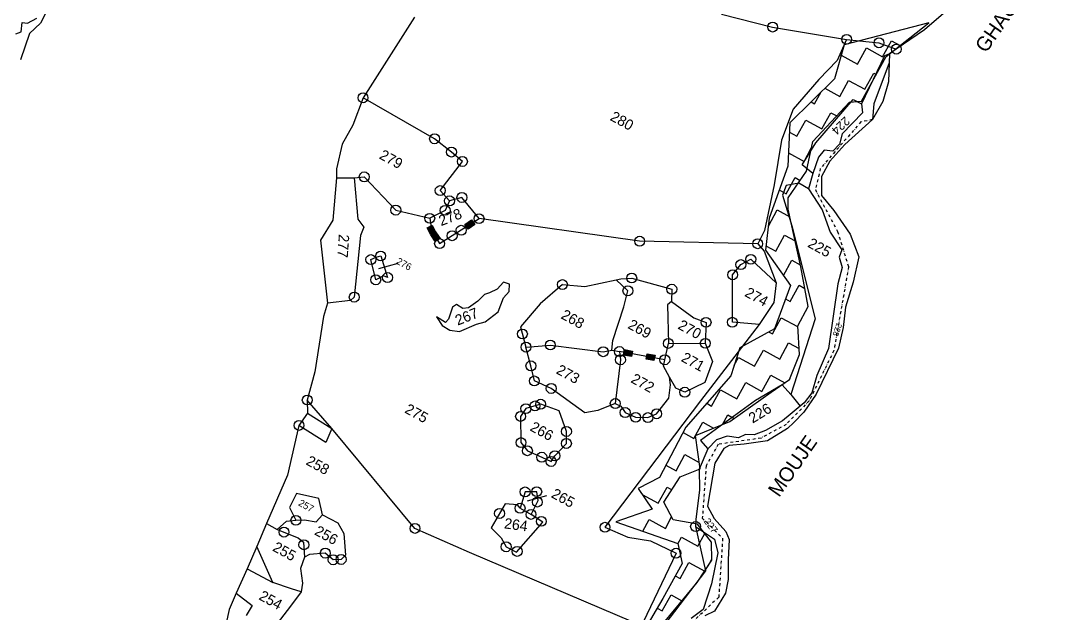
# Model space of a CAD drawing. Header units: metres. Extents: x 322052 to 327913, y 1839228 to 1844015.
# Drawn here: x 325348 to 327186, y 1840916 to 1841977 of the extents above; entities that cross this region are included whole.
import ezdxf

# ---------------------------------------------------------------- set-up
doc = ezdxf.new("R2010")
doc.units = ezdxf.units.M
doc.linetypes.add('DASHDOT', pattern=[1, 0.5, -0.25, 0, -0.25])
for name, color, linetype in [('POLY_HATCH', 12, 'Continuous'), ('POLY_PARCEL', 6, 'Continuous'), ('POLY_WATER', 4, 'Continuous'), ('TEXT_MAPOUT', 7, 'Continuous'), ('TEXT_PARCEL', 7, 'Continuous'), ('V_BOUND_LINE', 7, 'Continuous'), ('V_BOUND_STREAM_LINE', 7, 'DASHDOT')]:
    doc.layers.add(name, color=color, linetype=linetype)
doc.styles.add('TEXT_MAP', font='')
doc.styles.get('TEXT_MAP').set_extended_font_data('Kruti Dev 050')
doc.dimstyles.get("Standard").update_dxf_attribs({"dimtxt": 0.18, "dimasz": 0.18, "dimexe": 0.18, "dimexo": 0.0625, "dimgap": 0.09, "dimtad": 0, "dimtih": 1, "dimtoh": 1, "dimdec": 4, "dimzin": 0, "dimdsep": 46, "dimtxsty": 'Standard', "dimcen": 0.09, "dimadec": 0, "dimazin": 0, "dimtfac": 1, "dimtdec": 4, "dimtofl": 0, "dimtmove": 0, "dimatfit": 3, "dimfxl": 1, "dimtolj": 1, "dimtzin": 0, "dimarcsym": 0})

msp = doc.modelspace()

# ---------------------------------------------------------------- hatches: boundary and pattern name
for points in [[(326161.2, 1841612), (326155.4, 1841620.3), (326143.5, 1841611.9), (326149.3, 1841603.7)], [(326082.7, 1841593.3), (326091.6, 1841597.9), (326084.8, 1841610.8), (326075.9, 1841606.1)], [(326090.5, 1841581.5), (326099, 1841586.8), (326091.2, 1841599.1), (326082.7, 1841593.7)], [(326441.6, 1841375.6), (326443.4, 1841385.5), (326429.2, 1841388.1), (326427.3, 1841378.2)], [(326482, 1841368.2), (326483.8, 1841378), (326469.6, 1841380.7), (326467.8, 1841370.8)]]:
    msp.add_hatch(color=256).paths.add_polyline_path(points)

# ---------------------------------------------------------------- linework, layer by layer
for points in [[(326143.5, 1841611.9), (326155.4, 1841620.3), (326161.2, 1841612), (326149.3, 1841603.7)], [(326084.8, 1841610.8), (326091.6, 1841597.9), (326082.7, 1841593.3), (326075.9, 1841606.1)], [(326091.2, 1841599.1), (326099, 1841586.8), (326090.5, 1841581.5), (326082.7, 1841593.7)], [(326429.2, 1841388.1), (326443.4, 1841385.5), (326441.6, 1841375.6), (326427.3, 1841378.2)], [(326469.6, 1841380.7), (326483.8, 1841378), (326482, 1841368.2), (326467.8, 1841370.8)]]:
    msp.add_lwpolyline(points, close=True)
for centre in [(326694.4, 1841965.5), (326826.8, 1841943.5), (326884.7, 1841937.3), (326915.7, 1841926), (325961.2, 1841838.8), (326089.3, 1841765.4), (326119.5, 1841741.7), (326139.1, 1841724.8), (325963.4, 1841697.3), (326099.3, 1841672.7), (326116.1, 1841654.3), (326138.2, 1841660.4), (326019.9, 1841637.7), (326108.2, 1841637.3), (326080.6, 1841623.1), (326168.9, 1841622.5), (326120.7, 1841591.9), (326136.9, 1841601.7), (326098.3, 1841577.8), (326456.3, 1841582.1), (326667.6, 1841577.5), (325992.8, 1841555.6), (325975.2, 1841549.2), (326637.5, 1841540.2), (326655.3, 1841549.7), (326005.1, 1841517), (326442.2, 1841516.2), (326622.8, 1841521.9), (325984, 1841513), (326318.1, 1841504.4), (325945.5, 1841481.9), (326435.3, 1841493.3), (326513.9, 1841496.2), (326575.2, 1841436.8), (326622.3, 1841437), (326246.5, 1841416), (326252.9, 1841392.4), (326296.5, 1841396.2), (326507.7, 1841399.1), (326573.8, 1841399.3), (326391.1, 1841384.2), (326420.1, 1841384.6), (326422, 1841369.8), (326501.3, 1841369.7), (326261.7, 1841358.9), (326267.9, 1841331.9), (326298, 1841318.4), (325861.4, 1841297.7), (326537.1, 1841311.7), (326252.7, 1841282.3), (326268.9, 1841287.2), (326279.2, 1841290.3), (326412.7, 1841291.4), (326243.2, 1841268.4), (326430.4, 1841275.3), (326449.1, 1841266.8), (326471.1, 1841266.3), (326486.7, 1841273.1), (325846.6, 1841252.3), (326325.3, 1841241.4), (326243.9, 1841221.5), (326255.4, 1841206.9), (326325.2, 1841219.9), (326281.2, 1841195.4), (326297.8, 1841187.7), (326304.6, 1841197.9), (326251.4, 1841133.2), (326272.1, 1841133.6), (326273.2, 1841115), (326205.5, 1841094.6), (326242.3, 1841104.1), (326261.9, 1841092.9), (325841.1, 1841082.4), (326280.4, 1841080.5), (325819.7, 1841061.2), (326054.2, 1841067.9), (326394.3, 1841069.9), (326556.5, 1841071.2), (325855.3, 1841038.6), (325893.6, 1841023.6), (326217.3, 1841034.9), (326237.1, 1841026.7), (326521.4, 1841023.5), (325907.8, 1841011.7), (325922, 1841012.3)]:
    msp.add_circle(centre, 8.87)
at = {"layer": 'POLY_HATCH'}
for p, q in [((326973.7, 1841973.1), (326822.4, 1841933.6)), ((326897.6, 1841912.9), (326973.7, 1841973.1)), ((326822.4, 1841933.6), (326804.9, 1841872.9)), ((326853.5, 1841832.7), (326897.6, 1841912.9)), ((326804.9, 1841872.9), (326725.2, 1841794)), ((326766, 1841760.4), (326832, 1841830.9)), ((326832, 1841830.9), (326853.5, 1841832.7)), ((326725.2, 1841794), (326721.3, 1841716.7)), ((326755, 1841707.4), (326766, 1841760.4)), ((326721.3, 1841716.7), (326688.2, 1841623.6)), ((326722, 1841659.7), (326755, 1841707.4)), ((326722.1, 1841639.2), (326722, 1841659.7)), ((326744.7, 1841535.9), (326722.1, 1841639.2)), ((326688.2, 1841623.6), (326681.5, 1841565.9)), ((326681.5, 1841565.9), (326726.3, 1841502.7)), ((326758, 1841465), (326744.7, 1841535.9)), ((326726.3, 1841502.7), (326697.4, 1841425.4)), ((326739.3, 1841430.8), (326758, 1841465)), ((326697.4, 1841425.4), (326635.5, 1841391.3)), ((326742.6, 1841379), (326739.3, 1841430.8)), ((326635.5, 1841391.3), (326619.3, 1841341.2)), ((326724.8, 1841334.2), (326742.6, 1841379)), ((326619.3, 1841341.2), (326539, 1841249)), ((326691.8, 1841311.5), (326724.8, 1841334.2)), ((326617.6, 1841259.2), (326691.8, 1841311.5)), ((326539, 1841249), (326491.8, 1841159.1)), ((326556, 1841234), (326617.6, 1841259.2)), ((326564.4, 1841174.8), (326556, 1841234)), ((326491.8, 1841159.1), (326453.6, 1841139.3)), ((326499.7, 1841115), (326529.1, 1841160.2)), ((326529.1, 1841160.2), (326564.4, 1841174.8)), ((326453.6, 1841139.3), (326478.9, 1841102.6)), ((326478.9, 1841102.6), (326413.9, 1841079.4)), ((326516.3, 1841083.2), (326499.7, 1841115)), ((326559.6, 1841075.3), (326516.3, 1841083.2)), ((326413.9, 1841079.4), (326524.7, 1841041.1)), ((326585.1, 1841043.1), (326559.6, 1841075.3)), ((326524.7, 1841041.1), (326532.2, 1841005.2)), ((326585.6, 1841011), (326585.1, 1841043.1)), ((326559.1, 1840971), (326585.6, 1841011)), ((326532.2, 1841005.2), (326497.6, 1840942.4)), ((326457.5, 1840848.5), (326559.1, 1840971)), ((326497.6, 1840942.4), (326463.7, 1840884.7))]:
    msp.add_line(p, q, dxfattribs=at)
at = {"layer": 'POLY_HATCH', "linetype": 'Continuous'}
for p, q in [((326891.2, 1841912.1), (326907.2, 1841941.1)), ((326907.2, 1841941.1), (326922.6, 1841932.7)), ((326816.8, 1841914.2), (326817.3, 1841915)), ((326817.3, 1841915), (326846.3, 1841899.1)), ((326846.3, 1841899.1), (326862.2, 1841928.1)), ((326862.2, 1841928.1), (326891.2, 1841912.1)), ((326859.3, 1841854.1), (326875.3, 1841883.1)), ((326875.3, 1841883.1), (326879.8, 1841880.6)), ((326787.6, 1841855.8), (326814.4, 1841841.1)), ((326814.4, 1841841.1), (326830.3, 1841870.1)), ((326830.3, 1841870.1), (326859.3, 1841854.1)), ((326769.4, 1841828), (326781.2, 1841849.4)), ((326763.1, 1841831.5), (326769.4, 1841828)), ((326782.5, 1841783.1), (326798.4, 1841812.1)), ((326798.4, 1841812.1), (326809, 1841806.3)), ((326737.5, 1841770), (326753.5, 1841799)), ((326753.5, 1841799), (326782.5, 1841783.1)), ((326724.3, 1841777.2), (326737.5, 1841770)), ((326750.5, 1841725), (326763.6, 1841748.7)), ((326722.5, 1841740.5), (326750.5, 1841725)), ((326718.6, 1841667), (326734.6, 1841696)), ((326734.6, 1841696), (326743.7, 1841691)), ((326706.1, 1841673.9), (326718.6, 1841667)), ((326686.7, 1841609), (326702.7, 1841638)), ((326702.7, 1841638), (326725, 1841625.7)), ((326686.5, 1841609.1), (326686.7, 1841609)), ((326699.8, 1841564), (326715.7, 1841593.1)), ((326715.7, 1841593.1), (326734.5, 1841582.8)), ((326682.4, 1841573.6), (326699.8, 1841564)), ((326713.6, 1841520.5), (326728.8, 1841548.1)), ((326728.8, 1841548.1), (326743.9, 1841539.8)), ((326725.9, 1841474.1), (326741.8, 1841503.1)), ((326741.8, 1841503.1), (326751.9, 1841497.6)), ((326717.3, 1841478.8), (326725.9, 1841474.1)), ((326694, 1841416.1), (326709.9, 1841445.1)), ((326709.9, 1841445.1), (326738.9, 1841429.2)), ((326687.2, 1841419.8), (326694, 1841416.1)), ((326738.9, 1841429.2), (326739.3, 1841429.9)), ((326707, 1841371.1), (326723, 1841400.2)), ((326723, 1841400.2), (326741.9, 1841389.7)), ((326662.1, 1841358.1), (326678, 1841387.1)), ((326678, 1841387.1), (326707, 1841371.1)), ((326625.4, 1841360), (326633.1, 1841374)), ((326633.1, 1841374), (326662.1, 1841358.1)), ((326675.1, 1841313.1), (326691.1, 1841342.1)), ((326691.1, 1841342.1), (326716.2, 1841328.3)), ((326630.2, 1841300.1), (326646.1, 1841329.1)), ((326646.1, 1841329.1), (326675.1, 1841313.1)), ((326724.3, 1841333.9), (326725.6, 1841336.2)), ((326585.2, 1841287), (326601.1, 1841316)), ((326601.1, 1841316), (326630.2, 1841300.1)), ((326576.3, 1841291.9), (326585.2, 1841287)), ((326604.8, 1841253.9), (326614.2, 1841271.1)), ((326614.2, 1841271.1), (326625.6, 1841264.8)), ((326553.3, 1841229), (326569.2, 1841258)), ((326569.2, 1841258), (326588.7, 1841247.3)), ((326534.1, 1841239.6), (326553.3, 1841229)), ((326521.4, 1841171), (326537.3, 1841200)), ((326537.3, 1841200), (326562.8, 1841186)), ((326503.3, 1841180.9), (326521.4, 1841171)), ((326489.5, 1841113), (326505.4, 1841142)), ((326505.4, 1841142), (326514.1, 1841137.2)), ((326461, 1841128.6), (326489.5, 1841113)), ((326461.9, 1841062.8), (326473.5, 1841084)), ((326473.5, 1841084), (326502.5, 1841068)), ((326502.5, 1841068), (326513.6, 1841088.3)), ((326524.9, 1841040), (326531.5, 1841052.1)), ((326531.5, 1841052.1), (326560.5, 1841036.1)), ((326560.5, 1841036.1), (326572.9, 1841058.5)), ((326578.9, 1841000.8), (326585.6, 1841013)), ((326528.6, 1840978.1), (326544.6, 1841007.1)), ((326544.6, 1841007.1), (326572.8, 1840991.6)), ((326519.9, 1840982.9), (326528.6, 1840978.1)), ((326496.7, 1840920.1), (326512.7, 1840949.1)), ((326512.7, 1840949.1), (326532.1, 1840938.4)), ((326487.5, 1840925.1), (326496.7, 1840920.1))]:
    msp.add_line(p, q, dxfattribs=at)
at = {"layer": 'POLY_PARCEL'}
for p, q in [((326602.7, 1841988.8), (326694.4, 1841965.5)), ((325349.3, 1841956.8), (325351.4, 1841973.9)), ((325351.4, 1841973.9), (325360.6, 1841972.2)), ((325360.6, 1841972.2), (325377.1, 1841981.3)), ((326694.4, 1841965.5), (326826.8, 1841943.5)), ((325339.5, 1841953.2), (325349.3, 1841956.8)), ((326826.8, 1841943.5), (326809.8, 1841905.5)), ((326826.8, 1841943.5), (326884.7, 1841937.3)), ((326884.7, 1841937.3), (326915.7, 1841926)), ((326809.8, 1841905.5), (326777, 1841871.5)), ((326777, 1841871.5), (326731.1, 1841818.6)), ((326089.3, 1841765.4), (325961.2, 1841838.8)), ((326731.1, 1841818.6), (326710.2, 1841763.1)), ((326771.9, 1841758.2), (326838.2, 1841835.6)), ((326838.2, 1841835.6), (326853.3, 1841827.9)), ((326119.5, 1841741.7), (326089.3, 1841765.4)), ((326710.2, 1841763.1), (326697.2, 1841683)), ((326747.4, 1841718.9), (326771.9, 1841758.2)), ((326139.1, 1841724.8), (326119.5, 1841741.7)), ((326099.3, 1841672.7), (326139.1, 1841724.8)), ((326766.3, 1841703.3), (326747.4, 1841718.9)), ((325913.6, 1841695.7), (325945.3, 1841695.7)), ((325945.3, 1841695.7), (325963.4, 1841697.3)), ((325945.3, 1841695.7), (325952.1, 1841621.4)), ((325963.4, 1841697.3), (326019.9, 1841637.7)), ((326116.1, 1841654.3), (326099.3, 1841672.7)), ((326697.2, 1841683), (326680, 1841601.1)), ((326718.4, 1841681.7), (326712, 1841664.5)), ((326741.3, 1841685.9), (326718.4, 1841681.7)), ((326758.8, 1841675.6), (326741.3, 1841685.9)), ((326116.1, 1841654.3), (326108.2, 1841637.3)), ((326138.2, 1841660.4), (326116.1, 1841654.3)), ((326168.9, 1841622.5), (326138.2, 1841660.4)), ((326712, 1841664.5), (326728.6, 1841609.5)), ((326019.9, 1841637.7), (326080.6, 1841623.1)), ((326108.2, 1841637.3), (326080.6, 1841623.1)), ((325952.1, 1841621.4), (325962.6, 1841607.4)), ((326080.6, 1841623.1), (326083.8, 1841602)), ((326098.3, 1841577.8), (326168.9, 1841622.5)), ((326456.3, 1841582.1), (326168.9, 1841622.5)), ((325962.6, 1841607.4), (325956.8, 1841592.4)), ((326083.8, 1841602), (326098.3, 1841577.8)), ((326680, 1841601.1), (326667.6, 1841577.5)), ((326728.6, 1841609.5), (326770.7, 1841442.8)), ((325956.8, 1841592.4), (325945.5, 1841481.9)), ((326667.6, 1841577.5), (326456.3, 1841582.1)), ((326667.6, 1841577.5), (326679, 1841564.1)), ((326679, 1841564.1), (326700.8, 1841507.3)), ((325975.2, 1841549.2), (325984.7, 1841553.7)), ((325984, 1841513), (325975.2, 1841549.2)), ((325984.7, 1841553.7), (325992.8, 1841555.6)), ((325992.8, 1841555.6), (326005.1, 1841517)), ((326637.5, 1841540.2), (326655.3, 1841549.7)), ((326655.3, 1841549.7), (326700.8, 1841507.3)), ((326622.8, 1841521.9), (326637.5, 1841540.2)), ((325997.6, 1841520.3), (325984, 1841513)), ((326005.1, 1841517), (325997.6, 1841520.3)), ((326212.8, 1841508.7), (326201.6, 1841496.3)), ((326223.5, 1841505.4), (326212.8, 1841508.7)), ((326358.2, 1841500.8), (326414.3, 1841513)), ((326414.3, 1841513), (326422.4, 1841514.8)), ((326435.3, 1841493.3), (326414.3, 1841513)), ((326422.4, 1841514.8), (326442.2, 1841516.2)), ((326442.2, 1841516.2), (326513.9, 1841496.2)), ((326622.3, 1841437), (326622.8, 1841521.9)), ((326700.8, 1841507.3), (326696.5, 1841472.2)), ((326187.5, 1841489.6), (326178.4, 1841486.6)), ((326201.6, 1841496.3), (326187.5, 1841489.6)), ((326212.9, 1841480.7), (326222.7, 1841491.9)), ((326222.7, 1841491.9), (326223.5, 1841505.4)), ((326318.1, 1841504.4), (326278.1, 1841469.9)), ((326318.1, 1841504.4), (326358.2, 1841500.8)), ((326428.1, 1841464.4), (326435.3, 1841493.3)), ((326513.9, 1841496.2), (326513.4, 1841473.9)), ((325938.7, 1841475.8), (325897.4, 1841470.9)), ((325945.5, 1841481.9), (325938.7, 1841475.8)), ((326166.9, 1841474.6), (326149.7, 1841462.9)), ((326178.4, 1841486.6), (326166.9, 1841474.6)), ((326203.1, 1841455.6), (326212.9, 1841480.7)), ((326278.1, 1841469.9), (326243, 1841428.6)), ((326513.4, 1841473.9), (326506.3, 1841468.1)), ((326513.4, 1841473.9), (326553.4, 1841444.8)), ((326696.5, 1841472.2), (326670.3, 1841432.9)), ((326121.1, 1841463.8), (326114.1, 1841442.2)), ((326128.6, 1841468.6), (326121.1, 1841463.8)), ((326139.6, 1841461.3), (326128.6, 1841468.6)), ((326149.7, 1841462.9), (326139.6, 1841461.3)), ((326179.8, 1841437.5), (326203.1, 1841455.6)), ((326408.6, 1841404.5), (326428.1, 1841464.4)), ((326506.3, 1841468.1), (326507.7, 1841399.1)), ((326092.7, 1841446.8), (326102.7, 1841431.1)), ((326108.7, 1841436.7), (326092.7, 1841446.8)), ((326114.1, 1841442.2), (326108.7, 1841436.7)), ((326133.6, 1841420.5), (326164.3, 1841433.7)), ((326164.3, 1841433.7), (326179.8, 1841437.5)), ((326553.4, 1841444.8), (326575.2, 1841436.8)), ((326670.3, 1841432.9), (326565.1, 1841296.3)), ((326575.2, 1841436.8), (326573.8, 1841399.3)), ((326670.3, 1841432.9), (326622.3, 1841437)), ((326770.7, 1841442.8), (326727, 1841307.8)), ((326102.7, 1841431.1), (326116.3, 1841422.8)), ((326116.3, 1841422.8), (326133.6, 1841420.5)), ((326243, 1841428.6), (326252.9, 1841392.4)), ((326252.9, 1841392.4), (326296.5, 1841396.2)), ((326296.5, 1841396.2), (326391.1, 1841384.2)), ((326406.7, 1841387), (326408.6, 1841404.5)), ((326501.3, 1841369.7), (326507.7, 1841399.1)), ((326507.7, 1841399.1), (326573.8, 1841399.3)), ((326573.8, 1841399.3), (326587, 1841366.7)), ((326261.7, 1841358.9), (326252.9, 1841392.4)), ((326391.1, 1841384.2), (326406.7, 1841387)), ((326406.7, 1841387), (326420.1, 1841384.6)), ((326501.3, 1841369.7), (326420.1, 1841384.6)), ((326420.1, 1841384.6), (326422, 1841369.8)), ((326267.9, 1841331.9), (326261.7, 1841358.9)), ((326422, 1841369.8), (326412.7, 1841291.4)), ((326498.9, 1841358.2), (326501.3, 1841369.7)), ((326587, 1841366.7), (326573.1, 1841329.2)), ((326509.9, 1841338.9), (326498.9, 1841358.2)), ((326298, 1841318.4), (326267.9, 1841331.9)), ((326508.7, 1841301.2), (326511.3, 1841325)), ((326521.2, 1841319.1), (326509.9, 1841338.9)), ((326511.3, 1841325), (326509.9, 1841338.9)), ((326573.1, 1841329.2), (326537.1, 1841311.7)), ((326711.6, 1841325.2), (326663.9, 1841296.7)), ((326727, 1841307.8), (326711.6, 1841325.2)), ((326358.3, 1841275), (326298, 1841318.4)), ((326537.1, 1841311.7), (326521.2, 1841319.1)), ((326727, 1841307.8), (326743.7, 1841286.9)), ((325905.1, 1841247), (325861.4, 1841297.7)), ((326279.2, 1841290.3), (326252.7, 1841282.3)), ((326312.2, 1841278.3), (326279.2, 1841290.3)), ((326412.7, 1841291.4), (326381.4, 1841278.8)), ((326565.1, 1841296.3), (326394.3, 1841069.9)), ((326412.7, 1841291.4), (326422.5, 1841286.8)), ((326422.5, 1841286.8), (326430.4, 1841275.3)), ((326486.7, 1841273.1), (326508.7, 1841301.2)), ((326663.9, 1841296.7), (326565, 1841225.1)), ((325861.9, 1841274), (325905.1, 1841247)), ((326252.7, 1841282.3), (326243.2, 1841268.4)), ((326243.2, 1841268.4), (326243.9, 1841221.5)), ((326325.3, 1841241.4), (326312.2, 1841278.3)), ((326381.4, 1841278.8), (326358.3, 1841275)), ((326430.4, 1841275.3), (326449.1, 1841266.8)), ((326449.1, 1841266.8), (326471.1, 1841266.3)), ((326471.1, 1841266.3), (326486.7, 1841273.1)), ((325894.5, 1841221.6), (325846.6, 1841252.3)), ((325905.1, 1841247), (325894.5, 1841221.6)), ((326054.2, 1841067.9), (325905.1, 1841247)), ((326325.2, 1841219.9), (326325.3, 1841241.4)), ((326243.9, 1841221.5), (326255.4, 1841206.9)), ((326304.6, 1841197.9), (326325.2, 1841219.9)), ((326565, 1841225.1), (326578.6, 1841210.2)), ((326255.4, 1841206.9), (326281.2, 1841195.4)), ((326281.2, 1841195.4), (326297.8, 1841187.7)), ((326297.8, 1841187.7), (326304.6, 1841197.9)), ((325842, 1841130.2), (325829.8, 1841105.1)), ((325881.9, 1841121.5), (325842, 1841130.2)), ((325888.9, 1841092.1), (325881.9, 1841121.5)), ((326251.4, 1841133.2), (326242.3, 1841104.1)), ((326272.1, 1841133.6), (326251.4, 1841133.2)), ((326274.4, 1841117.8), (326272.1, 1841133.6)), ((325829.8, 1841105.1), (325841.1, 1841082.4)), ((326215.6, 1841111.7), (326190.4, 1841068.9)), ((326237.4, 1841110.2), (326215.6, 1841111.7)), ((326242.3, 1841104.1), (326237.4, 1841110.2)), ((326242.3, 1841104.1), (326261.9, 1841092.9)), ((326261.9, 1841092.9), (326274.4, 1841117.8)), ((325841.1, 1841082.4), (325856.3, 1841083.3)), ((325856.3, 1841083.3), (325877.5, 1841079.8)), ((325877.5, 1841079.8), (325888.9, 1841092.1)), ((325888.9, 1841092.1), (325916.1, 1841078.1)), ((326283.1, 1841079), (326261.9, 1841092.9)), ((325788.7, 1841076.7), (325807.7, 1841065.9)), ((325807.7, 1841065.9), (325824, 1841080.6)), ((325807.7, 1841065.9), (325845.3, 1841051.1)), ((325824, 1841080.6), (325841.1, 1841082.4)), ((325916.1, 1841078.1), (325927, 1841058.8)), ((326151.8, 1841024.6), (326054.2, 1841067.9)), ((326190.4, 1841068.9), (326208.4, 1841051.2)), ((326235.7, 1841025.1), (326283.1, 1841079)), ((326394.3, 1841069.9), (326435.4, 1841052.1)), ((326556.5, 1841071.2), (326574.1, 1840992)), ((325845.3, 1841051.1), (325854.4, 1841043.2)), ((325927, 1841058.8), (325930, 1841020.2)), ((326208.4, 1841051.2), (326217.3, 1841034.9)), ((326435.4, 1841052.1), (326475.8, 1841045.4)), ((325799.6, 1840970.8), (325771, 1841035.5)), ((325854.4, 1841043.2), (325856.5, 1841016.1)), ((326217.3, 1841034.9), (326235.7, 1841025.1)), ((326475.8, 1841045.4), (326521.4, 1841023.5)), ((325856.5, 1841016.1), (325849.4, 1840996.2)), ((325865.2, 1841021.1), (325856.5, 1841016.1)), ((325893.6, 1841023.6), (325865.2, 1841021.1)), ((325907.8, 1841011.7), (325893.6, 1841023.6)), ((325922, 1841012.3), (325907.8, 1841011.7)), ((325930, 1841020.2), (325922, 1841012.3)), ((326444.5, 1840899.8), (326151.8, 1841024.6)), ((326521.4, 1841023.5), (326462.5, 1840899.8)), ((325753.6, 1840995.7), (325799.6, 1840970.8)), ((325849.4, 1840996.2), (325853.1, 1840970.1)), ((326574.1, 1840992), (326491.6, 1840884.1)), ((325833, 1840959.6), (325799.6, 1840970.8)), ((325850.7, 1840954.5), (325831.7, 1840928.5)), ((325850.7, 1840954.5), (325833, 1840959.6)), ((325853.1, 1840970.1), (325850.7, 1840954.5)), ((325733.9, 1840951.7), (325762.8, 1840929.8)), ((325762.8, 1840929.8), (325752.2, 1840911.7)), ((325831.7, 1840928.5), (325807.6, 1840897.6))]:
    msp.add_line(p, q, dxfattribs=at)
at = {"layer": 'POLY_WATER'}
for p, q in [((326894.6, 1841913.9), (326853.3, 1841827.9)), ((326903.6, 1841917.7), (326894.6, 1841913.9)), ((326902.9, 1841901.3), (326875.3, 1841827.9)), ((326853.3, 1841827.9), (326855.3, 1841811.9)), ((326875.3, 1841827.9), (326873.3, 1841799.7)), ((326855.3, 1841811.9), (326819, 1841774.1)), ((326873.3, 1841799.7), (326823.4, 1841755.3)), ((326819, 1841774.1), (326814.3, 1841756.1)), ((326786.3, 1841745.2), (326776.7, 1841732.4)), ((326802.1, 1841743.4), (326786.3, 1841745.2)), ((326823.4, 1841755.3), (326796.9, 1841725.1)), ((326814.3, 1841756.1), (326802.1, 1841743.4)), ((326776.7, 1841732.4), (326766.3, 1841703.3)), ((326796.9, 1841725.1), (326781.8, 1841697.7)), ((326766.3, 1841703.3), (326758.8, 1841675.6)), ((326781.8, 1841697.7), (326781.8, 1841664.1)), ((326758.8, 1841675.6), (326783.2, 1841638.4)), ((326781.8, 1841664.1), (326803.7, 1841637.3)), ((326783.2, 1841638.4), (326797.6, 1841598.2)), ((326803.7, 1841637.3), (326832.9, 1841594.5)), ((326797.6, 1841598.2), (326818.2, 1841566.6)), ((326832.9, 1841594.5), (326848.9, 1841554)), ((326818.2, 1841566.6), (326813.6, 1841553.7)), ((326813.6, 1841553.7), (326818.8, 1841534.9)), ((326848.9, 1841554), (326838.2, 1841508.8)), ((326818.8, 1841534.9), (326811.3, 1841505.5)), ((326838.2, 1841508.8), (326824.5, 1841464)), ((326811.3, 1841505.5), (326794.2, 1841390)), ((326824.5, 1841464), (326820.3, 1841427.6)), ((326820.3, 1841427.6), (326812.4, 1841390.5)), ((326812.4, 1841390.5), (326772.1, 1841308.1)), ((326794.2, 1841390), (326773.3, 1841341.6)), ((326773.3, 1841341.6), (326764.3, 1841310.4)), ((326772.1, 1841308.1), (326749.9, 1841276.2)), ((326764.3, 1841310.4), (326750.6, 1841292.6)), ((326743.7, 1841286.9), (326726, 1841272.1)), ((326750.6, 1841292.6), (326743.7, 1841286.9)), ((326726, 1841272.1), (326712.3, 1841260.6)), ((326749.9, 1841276.2), (326732.2, 1841257.2)), ((326712.3, 1841260.6), (326681.6, 1841243.1)), ((326732.2, 1841257.2), (326720.9, 1841246.9)), ((326612.8, 1841233.2), (326593.9, 1841226.3)), ((326633.1, 1841230.2), (326612.8, 1841233.2)), ((326645.5, 1841236.3), (326633.1, 1841230.2)), ((326661, 1841235.5), (326645.5, 1841236.3)), ((326681.6, 1841243.1), (326661, 1841235.5)), ((326720.9, 1841246.9), (326685.4, 1841224.9)), ((326593.9, 1841226.3), (326578.6, 1841210.2)), ((326616.8, 1841216.5), (326606.9, 1841211.1)), ((326643.3, 1841218.5), (326616.8, 1841216.5)), ((326685.4, 1841224.9), (326643.3, 1841218.5)), ((326578.6, 1841210.2), (326562.7, 1841174.2)), ((326606.9, 1841211.1), (326590.7, 1841184.7)), ((326590.7, 1841184.7), (326577.9, 1841107.4)), ((326562.7, 1841174.2), (326563.4, 1841137.2)), ((326563.4, 1841137.2), (326556.8, 1841083.6)), ((326577.9, 1841107.4), (326589.5, 1841085.9)), ((326556.8, 1841083.6), (326556.5, 1841071.2)), ((326589.5, 1841085.9), (326610.3, 1841062.5)), ((326556.5, 1841071.2), (326590.1, 1841048.5)), ((326590.1, 1841048.5), (326596.5, 1841024.2)), ((326610.3, 1841062.5), (326616.7, 1841047.8)), ((326616.7, 1841047.8), (326614.8, 1841011.9)), ((326596.5, 1841024.2), (326585.2, 1840968.5)), ((326614.8, 1841011.9), (326614.8, 1840976.6)), ((326614.8, 1840976.6), (326610.2, 1840952.1)), ((326585.2, 1840968.5), (326569.9, 1840922.6)), ((326610.2, 1840952.1), (326590, 1840919.4)), ((326569.9, 1840922.6), (326548.7, 1840906.7)), ((326590, 1840919.4), (326572.7, 1840911.5))]:
    msp.add_line(p, q, dxfattribs=at)
at = {"layer": 'V_BOUND_LINE'}
for p, q in [((327129.7, 1842101.7), (326966, 1841960.4)), ((325394.6, 1841993.2), (325384.1, 1841972.7)), ((325384.1, 1841972.7), (325364.2, 1841954)), ((326053.6, 1841983.2), (325961.2, 1841838.8)), ((325364.2, 1841954), (325348, 1841907.1)), ((326966, 1841960.4), (326915.7, 1841926)), ((326903.6, 1841917.7), (326902.9, 1841901.3)), ((326915.7, 1841926), (326903.6, 1841917.7)), ((326902.9, 1841901.3), (326901.5, 1841867.3)), ((326901.5, 1841867.3), (326891.7, 1841832.1)), ((325961.2, 1841838.8), (325942.7, 1841789.6)), ((326891.7, 1841832.1), (326873.3, 1841799.7)), ((325942.7, 1841789.6), (325923.8, 1841755.9)), ((325923.8, 1841755.9), (325913.7, 1841711.4)), ((325913.7, 1841711.4), (325913.6, 1841695.7)), ((325913.6, 1841695.7), (325907, 1841619.8)), ((325907, 1841619.8), (325885.3, 1841584)), ((325885.3, 1841584), (325897.4, 1841470.9)), ((325897.4, 1841470.9), (325890.3, 1841447)), ((325890.3, 1841447), (325875.2, 1841348.1)), ((325875.2, 1841348.1), (325861.4, 1841297.7)), ((325861.4, 1841297.7), (325861.9, 1841274)), ((325861.9, 1841274), (325846.6, 1841252.3)), ((325846.6, 1841252.3), (325825.8, 1841162.9)), ((325825.8, 1841162.9), (325788.7, 1841076.7)), ((325788.7, 1841076.7), (325771, 1841035.5)), ((325771, 1841035.5), (325753.6, 1840995.7)), ((325753.6, 1840995.7), (325733.9, 1840951.7)), ((325733.9, 1840951.7), (325721.9, 1840922.7)), ((325721.9, 1840922.7), (325703.3, 1840840.4))]:
    msp.add_line(p, q, dxfattribs=at)
at = {"layer": 'V_BOUND_STREAM_LINE', "ltscale": 10}
for p, q in [((326852.5, 1841795.7), (326779.7, 1841712.3)), ((326873.3, 1841799.7), (326852.5, 1841795.7)), ((326779.7, 1841712.3), (326770.8, 1841674.5)), ((326770.8, 1841674.5), (326810.5, 1841599.5)), ((326810.5, 1841599.5), (326830.3, 1841536.2)), ((326830.3, 1841536.2), (326803.9, 1841386.1)), ((326803.9, 1841386.1), (326759.9, 1841296.5)), ((326759.9, 1841296.5), (326718.6, 1841254.1)), ((326718.6, 1841254.1), (326673.6, 1841229.5)), ((326597.1, 1841218.4), (326575.4, 1841180.2)), ((326673.6, 1841229.5), (326597.1, 1841218.4)), ((326575.4, 1841180.2), (326568.5, 1841086)), ((326568.5, 1841086), (326604.9, 1841050.2)), ((326604.9, 1841050.2), (326597.9, 1840944.8)), ((326597.9, 1840944.8), (326554, 1840903.1))]:
    msp.add_line(p, q, dxfattribs=at)

# ---------------------------------------------------------------- texts
at = {"layer": 'TEXT_MAPOUT'}
for s, p in [('GHAULVALI', (327076.3, 1841917.6)), ('MOUJE', (326705.8, 1841122.3))]:
    msp.add_text(s, height=26.07, rotation=55.166, dxfattribs=at).set_placement(p)
at = {"layer": 'TEXT_PARCEL', "style": 'TEXT_MAP'}
for s, height, rotation, p in [('280', 18.77, 331.1873, (326402, 1841799.6)), ('224', 15.64, 223.0843, (326823.7, 1841806.3)), ('279', 18.77, 331.1873, (325988.8, 1841730.8)), ('278', 18.77, 21.0479, (326101, 1841609)), ('277', 18.77, 265.9972, (325918, 1841594.9)), ('225', 18.77, 331.1873, (326755.6, 1841572.7)), ('276', 12.51, 331.1873, (326019.4, 1841542.5)), ('274', 18.77, 331.1873, (326642.9, 1841484.5)), ('267', 18.77, 21.7777, (326130.7, 1841430.8)), ('268', 18.77, 331.1873, (326314, 1841444.7)), ('269', 18.77, 331.1873, (326433.7, 1841427.1)), ('270', 18.77, 331.1873, (326523.3, 1841426.2)), ('228', 10.43, 251.3682, (326809, 1841436.3)), ('271', 18.77, 331.1873, (326529.2, 1841368.1)), ('273', 18.77, 331.1873, (326305.5, 1841346.1)), ('272', 18.77, 331.1873, (326439.1, 1841330.1)), ('275', 18.77, 331.1873, (326034.3, 1841275.9)), ('226', 18.77, 31.6606, (326658.7, 1841255.4)), ('266', 18.77, 331.1873, (326258.5, 1841244)), ('258', 18.77, 331.1873, (325857.6, 1841183.1)), ('265', 18.77, 331.1873, (326296.6, 1841124.3)), ('257', 12.51, 331.1873, (325844.3, 1841109.6)), ('264', 18.77, 352.1879, (326213, 1841068.1)), ('227', 12.51, 306.2237, (326570.5, 1841080.4)), ('256', 18.77, 331.1873, (325872.8, 1841057.7)), ('255', 18.77, 331.1873, (325797.9, 1841028.7)), ('254', 18.77, 331.1873, (325773.2, 1840941.5))]:
    msp.add_text(s, height=height, rotation=rotation, dxfattribs=at).set_placement(p)

# ---------------------------------------------------------------- leaders
for points in [[(326023.5, 1841542.4), (325988.8, 1841532.8)], [(326289.4, 1841126), (326254.7, 1841116.6)]]:
    msp.add_leader(points, dimstyle='Standard', override={"dimtxt": 2.5, "dimasz": 2.5, "dimexe": 1.25, "dimexo": 0.625, "dimgap": 0.625, "dimtad": 1, "dimtih": 0, "dimtoh": 0, "dimzin": 8, "dimcen": 2.5, "dimtofl": 1})

doc.saveas('drawing.dxf')
